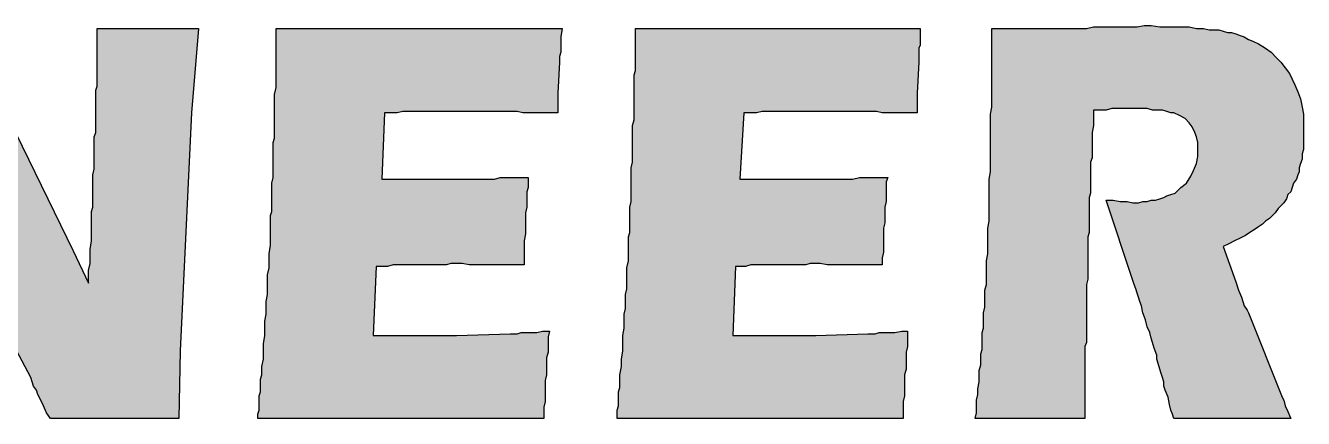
# Model space of a CAD drawing. Extents: x 0 to 17.8, y 0 to 22.
# Drawn here: x 15.5935 to 16.0628, y 3.3434 to 3.4878 of the extents above; entities that cross this region are included whole.
import ezdxf

# ---------------------------------------------------------------- set-up
doc = ezdxf.new("R2010")
doc.units = 0
doc.header["$LTSCALE"] = 10
doc.header["$MEASUREMENT"] = 0
doc.layers.add('BDR-18', color=1, linetype='Continuous')

# ---------------------------------------------------------------- blocks, each defined once
blk = doc.blocks.new('hel_logo_md_borderless_NAN')
at = {"layer": 'BDR-18', "linetype": 'ByBlock'}
h = blk.add_hatch(color=256, dxfattribs=at)
h.dxf.hatch_style = 1
h.paths.add_polyline_path([(1.42607, 0.64315), (1.42855, 0.67793), (1.43435, 0.798), (1.436, 0.84685), (1.436, 0.87252), (1.43932, 0.87252), (1.4418, 0.87252), (1.44511, 0.87252), (1.4476, 0.87252), (1.45008, 0.87252), (1.45339, 0.87252), (1.45588, 0.87252), (1.45836, 0.87252), (1.46085, 0.87252), (1.46333, 0.87252), (1.46581, 0.87252), (1.4683, 0.87252), (1.47327, 0.87252), (1.47741, 0.87252), (1.48072, 0.87252), (1.48486, 0.87252), (1.489, 0.87252), (1.49314, 0.87252), (1.49562, 0.87252), (1.49728, 0.87252), (1.49976, 0.87252), (1.50225, 0.87252), (1.50556, 0.87252), (1.50804, 0.87252), (1.51053, 0.87252), (1.51384, 0.87252), (1.5776, 0.74169), (1.58671, 0.72265), (1.58671, 0.72679), (1.58671, 0.7301), (1.58753, 0.73424), (1.58753, 0.73838), (1.58753, 0.74252), (1.58836, 0.74749), (1.58836, 0.75163), (1.58836, 0.75411), (1.58836, 0.75659), (1.58836, 0.75908), (1.58836, 0.76156), (1.58836, 0.76487), (1.58919, 0.76736), (1.58919, 0.76984), (1.58919, 0.77233), (1.58919, 0.77564), (1.58919, 0.77812), (1.58919, 0.78061), (1.58919, 0.78392), (1.58919, 0.7864), (1.59002, 0.78972), (1.59002, 0.79303), (1.59002, 0.79551), (1.59002, 0.79882), (1.59002, 0.80214), (1.59002, 0.80545), (1.59002, 0.80876), (1.59085, 0.81124), (1.59085, 0.81456), (1.59085, 0.81704), (1.59085, 0.82035), (1.59085, 0.82284), (1.59085, 0.82615), (1.59085, 0.82863), (1.59085, 0.83112), (1.59085, 0.8336), (1.59085, 0.83609), (1.59167, 0.83857), (1.59167, 0.84105), (1.59167, 0.84519), (1.59167, 0.84933), (1.59167, 0.85347), (1.59167, 0.85761), (1.59167, 0.86093), (1.59167, 0.86424), (1.59167, 0.86755), (1.59167, 0.87003), (1.59167, 0.87252), (1.59664, 0.87252), (1.60078, 0.87252), (1.60492, 0.87252), (1.60823, 0.87252), (1.61237, 0.87252), (1.61569, 0.87252), (1.619, 0.87252), (1.62148, 0.87252), (1.62314, 0.87252), (1.62562, 0.87252), (1.62811, 0.87252), (1.63142, 0.87252), (1.63556, 0.87252), (1.63804, 0.87252), (1.6397, 0.87252), (1.64218, 0.87252), (1.6455, 0.87252), (1.64798, 0.87252), (1.65129, 0.87252), (1.64715, 0.82284), (1.64053, 0.6829), (1.6397, 0.64315), (1.63473, 0.64315), (1.62976, 0.64315), (1.62562, 0.64315), (1.62066, 0.64315), (1.61651, 0.64315), (1.61155, 0.64315), (1.60741, 0.64315), (1.60327, 0.64315), (1.59913, 0.64315), (1.59499, 0.64315), (1.59085, 0.64315), (1.58836, 0.64315), (1.58588, 0.64315), (1.58339, 0.64315), (1.58091, 0.64315), (1.57843, 0.64315), (1.57594, 0.64315), (1.57263, 0.64315), (1.57015, 0.64315), (1.56683, 0.64315), (1.56435, 0.64315), (1.56187, 0.64647), (1.56021, 0.65061), (1.55855, 0.65392), (1.5569, 0.65723), (1.55607, 0.65972), (1.55441, 0.6622), (1.55358, 0.66468), (1.55276, 0.66717), (1.52709, 0.71519), (1.52543, 0.71768), (1.52378, 0.72099), (1.52212, 0.72347), (1.52129, 0.72679), (1.51964, 0.72927), (1.51798, 0.73258), (1.51632, 0.73507), (1.5155, 0.73755), (1.51384, 0.74086), (1.51218, 0.74335), (1.51053, 0.74666), (1.5097, 0.74914), (1.50804, 0.75163), (1.50722, 0.75494), (1.50556, 0.75742), (1.5039, 0.75991), (1.50225, 0.76322), (1.50059, 0.76736), (1.49893, 0.77067), (1.49728, 0.77398), (1.49562, 0.77812), (1.49314, 0.78226), (1.49148, 0.78558), (1.48983, 0.78972), (1.48651, 0.71023), (1.48486, 0.64315), (1.48072, 0.64315), (1.47658, 0.64315), (1.47244, 0.64315), (1.4683, 0.64315), (1.46499, 0.64315), (1.4625, 0.64315), (1.45919, 0.64315), (1.45671, 0.64315), (1.45422, 0.64315), (1.45174, 0.64315), (1.44843, 0.64315), (1.44511, 0.64315), (1.44097, 0.64315), (1.43849, 0.64315), (1.436, 0.64315), (1.43352, 0.64315), (1.43104, 0.64315), (1.42855, 0.64315)])
h = blk.add_hatch(color=256, dxfattribs=at)
h.dxf.hatch_style = 1
h.paths.add_polyline_path([(1.68607, 0.64315), (1.68607, 0.64564), (1.6869, 0.64812), (1.6869, 0.65061), (1.6869, 0.65392), (1.6869, 0.6564), (1.68773, 0.65889), (1.68773, 0.66137), (1.68773, 0.66386), (1.68773, 0.66634), (1.68855, 0.66882), (1.68855, 0.67379), (1.68938, 0.67793), (1.68938, 0.6829), (1.68938, 0.68704), (1.69021, 0.69201), (1.69021, 0.69615), (1.69021, 0.70029), (1.69104, 0.70443), (1.69104, 0.70774), (1.69104, 0.71188), (1.69187, 0.71602), (1.69187, 0.71933), (1.69187, 0.72347), (1.69187, 0.72761), (1.69269, 0.73175), (1.69269, 0.73589), (1.69269, 0.74003), (1.69352, 0.745), (1.69352, 0.74997), (1.69352, 0.75245), (1.69352, 0.75494), (1.69352, 0.75742), (1.69352, 0.75991), (1.69352, 0.76239), (1.69435, 0.76487), (1.69435, 0.76736), (1.69435, 0.77067), (1.69435, 0.77316), (1.69435, 0.77564), (1.69435, 0.77895), (1.69435, 0.78144), (1.69518, 0.78475), (1.69518, 0.78723), (1.69518, 0.79054), (1.69518, 0.79386), (1.69518, 0.79634), (1.69518, 0.79965), (1.69518, 0.80214), (1.69518, 0.80545), (1.69601, 0.80793), (1.69601, 0.81042), (1.69601, 0.8129), (1.69601, 0.81538), (1.69601, 0.8187), (1.69601, 0.82035), (1.69601, 0.82532), (1.69601, 0.82946), (1.69601, 0.8336), (1.69683, 0.83774), (1.69683, 0.84188), (1.69683, 0.84519), (1.69683, 0.84768), (1.69683, 0.85099), (1.69683, 0.85347), (1.69683, 0.85596), (1.69683, 0.85761), (1.69683, 0.87252), (1.70097, 0.87252), (1.70594, 0.87252), (1.71091, 0.87252), (1.71505, 0.87252), (1.71753, 0.87252), (1.72002, 0.87252), (1.7225, 0.87252), (1.72581, 0.87252), (1.7283, 0.87252), (1.73078, 0.87252), (1.73327, 0.87252), (1.73575, 0.87252), (1.73824, 0.87252), (1.74155, 0.87252), (1.74403, 0.87252), (1.74652, 0.87252), (1.74983, 0.87252), (1.75231, 0.87252), (1.75562, 0.87252), (1.75811, 0.87252), (1.76142, 0.87252), (1.7639, 0.87252), (1.76722, 0.87252), (1.77053, 0.87252), (1.77301, 0.87252), (1.77632, 0.87252), (1.77964, 0.87252), (1.78295, 0.87252), (1.78543, 0.87252), (1.78874, 0.87252), (1.79123, 0.87252), (1.79371, 0.87252), (1.79702, 0.87252), (1.79951, 0.87252), (1.80199, 0.87252), (1.80531, 0.87252), (1.80779, 0.87252), (1.81027, 0.87252), (1.81359, 0.87252), (1.81607, 0.87252), (1.81855, 0.87252), (1.82104, 0.87252), (1.82352, 0.87252), (1.82601, 0.87252), (1.82849, 0.87252), (1.8318, 0.87252), (1.83429, 0.87252), (1.83677, 0.87252), (1.83925, 0.87252), (1.84174, 0.87252), (1.84588, 0.87252), (1.85085, 0.87252), (1.85581, 0.87252), (1.85996, 0.87252), (1.86492, 0.87252), (1.8641, 0.86755), (1.8641, 0.86589), (1.8641, 0.86258), (1.8641, 0.86093), (1.8641, 0.85844), (1.86327, 0.85596), (1.86327, 0.85265), (1.86244, 0.83443), (1.86244, 0.83112), (1.86244, 0.82863), (1.86244, 0.82532), (1.86244, 0.82284), (1.85913, 0.82284), (1.85499, 0.82284), (1.85167, 0.82284), (1.84836, 0.82284), (1.84505, 0.82284), (1.84174, 0.82284), (1.83843, 0.82366), (1.83594, 0.82366), (1.83263, 0.82366), (1.82932, 0.82366), (1.82683, 0.82366), (1.82435, 0.82366), (1.82104, 0.82366), (1.81855, 0.82366), (1.81607, 0.82366), (1.81359, 0.82366), (1.8111, 0.82366), (1.80862, 0.82366), (1.80613, 0.82366), (1.80365, 0.82366), (1.79951, 0.82366), (1.79537, 0.82366), (1.79206, 0.82366), (1.78874, 0.82366), (1.78626, 0.82366), (1.7846, 0.82366), (1.78212, 0.82366), (1.77964, 0.82366), (1.77715, 0.82366), (1.77467, 0.82366), (1.77136, 0.82366), (1.76804, 0.82284), (1.76473, 0.82284), (1.76059, 0.82284), (1.75894, 0.78392), (1.76308, 0.78392), (1.76804, 0.78392), (1.77053, 0.78392), (1.77301, 0.78392), (1.7755, 0.78392), (1.77798, 0.78392), (1.78046, 0.78392), (1.78295, 0.78392), (1.78626, 0.78392), (1.78874, 0.78392), (1.79123, 0.78392), (1.79454, 0.78392), (1.79702, 0.78392), (1.80034, 0.78392), (1.80282, 0.78392), (1.80613, 0.78392), (1.80779, 0.78392), (1.81027, 0.78392), (1.81276, 0.78392), (1.81524, 0.78392), (1.81855, 0.78392), (1.82187, 0.78392), (1.82518, 0.78392), (1.82849, 0.78475), (1.83263, 0.78475), (1.83677, 0.78475), (1.84091, 0.78475), (1.84505, 0.78475), (1.84505, 0.78226), (1.84505, 0.77895), (1.84422, 0.77647), (1.84422, 0.77398), (1.84422, 0.77067), (1.84422, 0.76736), (1.84339, 0.76405), (1.84339, 0.76156), (1.84339, 0.75825), (1.84339, 0.75494), (1.84339, 0.75163), (1.84257, 0.74749), (1.84257, 0.74417), (1.84257, 0.74086), (1.84257, 0.73755), (1.84257, 0.73341), (1.83925, 0.73341), (1.83594, 0.73341), (1.83263, 0.73341), (1.83015, 0.73341), (1.82683, 0.73341), (1.82435, 0.73341), (1.82187, 0.73341), (1.81938, 0.73341), (1.8169, 0.73341), (1.81441, 0.73341), (1.81027, 0.73341), (1.80613, 0.73424), (1.80199, 0.73424), (1.79951, 0.73424), (1.79702, 0.73341), (1.79454, 0.73341), (1.79123, 0.73341), (1.78874, 0.73341), (1.78626, 0.73341), (1.78295, 0.73341), (1.78046, 0.73341), (1.77715, 0.73341), (1.77467, 0.73341), (1.77136, 0.73341), (1.76804, 0.73341), (1.76556, 0.73341), (1.76225, 0.73258), (1.75894, 0.73258), (1.75562, 0.73258), (1.75397, 0.69201), (1.77136, 0.69201), (1.77301, 0.69201), (1.77632, 0.69201), (1.77964, 0.69201), (1.78295, 0.69201), (1.78709, 0.69201), (1.78957, 0.69201), (1.79206, 0.69201), (1.79454, 0.69201), (1.79702, 0.69201), (1.80034, 0.69201), (1.80282, 0.69201), (1.83429, 0.69284), (1.83594, 0.69284), (1.83843, 0.69284), (1.84091, 0.69366), (1.84339, 0.69366), (1.84671, 0.69366), (1.85002, 0.69366), (1.85333, 0.69449), (1.85747, 0.69449), (1.85664, 0.69118), (1.85664, 0.68787), (1.85664, 0.68538), (1.85664, 0.68207), (1.85581, 0.67876), (1.85581, 0.67545), (1.85581, 0.67214), (1.85581, 0.66882), (1.85499, 0.66551), (1.85499, 0.66303), (1.85499, 0.65972), (1.85499, 0.6564), (1.85499, 0.65309), (1.85416, 0.64978), (1.85416, 0.64647), (1.85416, 0.64315), (1.84919, 0.64315), (1.84505, 0.64315), (1.84008, 0.64315), (1.83511, 0.64315), (1.83015, 0.64315), (1.82601, 0.64315), (1.82352, 0.64315), (1.82104, 0.64315), (1.81855, 0.64315), (1.81607, 0.64315), (1.81359, 0.64315), (1.81027, 0.64315), (1.80779, 0.64315), (1.80531, 0.64315), (1.80282, 0.64315), (1.80034, 0.64315), (1.79785, 0.64315), (1.79537, 0.64315), (1.79288, 0.64315), (1.78957, 0.64315), (1.78709, 0.64315), (1.7846, 0.64315), (1.78212, 0.64315), (1.77881, 0.64315), (1.77632, 0.64315), (1.77384, 0.64315), (1.7076, 0.64315)])
h = blk.add_hatch(color=256, dxfattribs=at)
h.dxf.hatch_style = 1
h.paths.add_polyline_path([(1.89722, 0.64315), (1.89722, 0.64564), (1.89722, 0.64812), (1.89804, 0.65061), (1.89804, 0.65392), (1.89804, 0.6564), (1.89804, 0.65889), (1.89887, 0.66137), (1.89887, 0.66386), (1.89887, 0.66634), (1.89887, 0.66882), (1.8997, 0.67379), (1.8997, 0.67793), (1.90053, 0.6829), (1.90053, 0.68704), (1.90053, 0.69201), (1.90136, 0.69615), (1.90136, 0.70029), (1.90136, 0.70443), (1.90218, 0.70774), (1.90218, 0.71188), (1.90218, 0.71602), (1.90301, 0.71933), (1.90301, 0.72347), (1.90301, 0.72761), (1.90301, 0.73175), (1.90384, 0.73589), (1.90384, 0.74003), (1.90384, 0.745), (1.90384, 0.74997), (1.90467, 0.75245), (1.90467, 0.75494), (1.90467, 0.75742), (1.90467, 0.75991), (1.90467, 0.76239), (1.90467, 0.76487), (1.90467, 0.76736), (1.9055, 0.77067), (1.9055, 0.77316), (1.9055, 0.77564), (1.9055, 0.77895), (1.9055, 0.78144), (1.9055, 0.78475), (1.9055, 0.78723), (1.9055, 0.79054), (1.90632, 0.79386), (1.90632, 0.79634), (1.90632, 0.79965), (1.90632, 0.80214), (1.90632, 0.80545), (1.90632, 0.80793), (1.90632, 0.81042), (1.90632, 0.8129), (1.90632, 0.81538), (1.90715, 0.8187), (1.90715, 0.82035), (1.90715, 0.82532), (1.90715, 0.82946), (1.90715, 0.8336), (1.90715, 0.83774), (1.90715, 0.84188), (1.90715, 0.84519), (1.90798, 0.84768), (1.90798, 0.85099), (1.90798, 0.85347), (1.90798, 0.85596), (1.90798, 0.85761), (1.90798, 0.87252), (1.91212, 0.87252), (1.91709, 0.87252), (1.92123, 0.87252), (1.9262, 0.87252), (1.92868, 0.87252), (1.93117, 0.87252), (1.93365, 0.87252), (1.93613, 0.87252), (1.93862, 0.87252), (1.9411, 0.87252), (1.94441, 0.87252), (1.9469, 0.87252), (1.94938, 0.87252), (1.95187, 0.87252), (1.95518, 0.87252), (1.95766, 0.87252), (1.96097, 0.87252), (1.96346, 0.87252), (1.96594, 0.87252), (1.96925, 0.87252), (1.97174, 0.87252), (1.97505, 0.87252), (1.97836, 0.87252), (1.98085, 0.87252), (1.98416, 0.87252), (1.98747, 0.87252), (1.98996, 0.87252), (1.99327, 0.87252), (1.99658, 0.87252), (1.99906, 0.87252), (2.00238, 0.87252), (2.00486, 0.87252), (2.00734, 0.87252), (2.01066, 0.87252), (2.01314, 0.87252), (2.01645, 0.87252), (2.01894, 0.87252), (2.02142, 0.87252), (2.0239, 0.87252), (2.02722, 0.87252), (2.0297, 0.87252), (2.03218, 0.87252), (2.03467, 0.87252), (2.03715, 0.87252), (2.03964, 0.87252), (2.04212, 0.87252), (2.04461, 0.87252), (2.04709, 0.87252), (2.04957, 0.87252), (2.05206, 0.87252), (2.05703, 0.87252), (2.06199, 0.87252), (2.06613, 0.87252), (2.0711, 0.87252), (2.07524, 0.87252), (2.07524, 0.86755), (2.07524, 0.86589), (2.07524, 0.86258), (2.07441, 0.86093), (2.07441, 0.85844), (2.07441, 0.85596), (2.07441, 0.85265), (2.07359, 0.83443), (2.07359, 0.83112), (2.07359, 0.82863), (2.07359, 0.82532), (2.07359, 0.82284), (2.06945, 0.82284), (2.06613, 0.82284), (2.06282, 0.82284), (2.05951, 0.82284), (2.0562, 0.82284), (2.05289, 0.82284), (2.04957, 0.82366), (2.04626, 0.82366), (2.04378, 0.82366), (2.04047, 0.82366), (2.03798, 0.82366), (2.03467, 0.82366), (2.03218, 0.82366), (2.0297, 0.82366), (2.02722, 0.82366), (2.02473, 0.82366), (2.02142, 0.82366), (2.01894, 0.82366), (2.01645, 0.82366), (2.0148, 0.82366), (2.00983, 0.82366), (2.00652, 0.82366), (2.0032, 0.82366), (1.99989, 0.82366), (1.99741, 0.82366), (1.99492, 0.82366), (1.99327, 0.82366), (1.99078, 0.82366), (1.9883, 0.82366), (1.98582, 0.82366), (1.9825, 0.82366), (1.97919, 0.82284), (1.97505, 0.82284), (1.97174, 0.82284), (1.96925, 0.78392), (1.97422, 0.78392), (1.97919, 0.78392), (1.98168, 0.78392), (1.98416, 0.78392), (1.98664, 0.78392), (1.98913, 0.78392), (1.99161, 0.78392), (1.9941, 0.78392), (1.99658, 0.78392), (1.99989, 0.78392), (2.00238, 0.78392), (2.00486, 0.78392), (2.00817, 0.78392), (2.01066, 0.78392), (2.01397, 0.78392), (2.01728, 0.78392), (2.01894, 0.78392), (2.02142, 0.78392), (2.0239, 0.78392), (2.02639, 0.78392), (2.0297, 0.78392), (2.03218, 0.78392), (2.0355, 0.78392), (2.03964, 0.78475), (2.04295, 0.78475), (2.04709, 0.78475), (2.05123, 0.78475), (2.0562, 0.78475), (2.05537, 0.78226), (2.05537, 0.77895), (2.05537, 0.77647), (2.05537, 0.77398), (2.05537, 0.77067), (2.05454, 0.76736), (2.05454, 0.76405), (2.05454, 0.76156), (2.05454, 0.75825), (2.05371, 0.75494), (2.05371, 0.75163), (2.05371, 0.74749), (2.05371, 0.74417), (2.05371, 0.74086), (2.05289, 0.73755), (2.05289, 0.73341), (2.04957, 0.73341), (2.04709, 0.73341), (2.04378, 0.73341), (2.04047, 0.73341), (2.03798, 0.73341), (2.0355, 0.73341), (2.03218, 0.73341), (2.0297, 0.73341), (2.02722, 0.73341), (2.02556, 0.73341), (2.02059, 0.73341), (2.01645, 0.73424), (2.01314, 0.73424), (2.01066, 0.73424), (2.00817, 0.73341), (2.00486, 0.73341), (2.00238, 0.73341), (1.99989, 0.73341), (1.99658, 0.73341), (1.9941, 0.73341), (1.99078, 0.73341), (1.9883, 0.73341), (1.98499, 0.73341), (1.9825, 0.73341), (1.97919, 0.73341), (1.97588, 0.73341), (1.97257, 0.73258), (1.97008, 0.73258), (1.96677, 0.73258), (1.96511, 0.69201), (1.98168, 0.69201), (1.98416, 0.69201), (1.98664, 0.69201), (1.98996, 0.69201), (1.9941, 0.69201), (1.99824, 0.69201), (2.00072, 0.69201), (2.0032, 0.69201), (2.00569, 0.69201), (2.00817, 0.69201), (2.01066, 0.69201), (2.01397, 0.69201), (2.04461, 0.69284), (2.04709, 0.69284), (2.04875, 0.69284), (2.05123, 0.69366), (2.05454, 0.69366), (2.05703, 0.69366), (2.06034, 0.69366), (2.06448, 0.69449), (2.06779, 0.69449), (2.06779, 0.69118), (2.06779, 0.68787), (2.06779, 0.68538), (2.06696, 0.68207), (2.06696, 0.67876), (2.06696, 0.67545), (2.06696, 0.67214), (2.06613, 0.66882), (2.06613, 0.66551), (2.06613, 0.66303), (2.06613, 0.65972), (2.06613, 0.6564), (2.06531, 0.65309), (2.06531, 0.64978), (2.06531, 0.64647), (2.06531, 0.64315), (2.06034, 0.64315), (2.0562, 0.64315), (2.05123, 0.64315), (2.04626, 0.64315), (2.04129, 0.64315), (2.03633, 0.64315), (2.03384, 0.64315), (2.03136, 0.64315), (2.02887, 0.64315), (2.02639, 0.64315), (2.0239, 0.64315), (2.02142, 0.64315), (2.01894, 0.64315), (2.01645, 0.64315), (2.01397, 0.64315), (2.01148, 0.64315), (2.009, 0.64315), (2.00569, 0.64315), (2.0032, 0.64315), (2.00072, 0.64315), (1.99824, 0.64315), (1.99575, 0.64315), (1.99244, 0.64315), (1.98996, 0.64315), (1.98747, 0.64315), (1.98499, 0.64315), (1.91875, 0.64315)])
h = blk.add_hatch(color=256, dxfattribs=at)
h.dxf.hatch_style = 1
h.paths.add_polyline_path([(2.10754, 0.64315), (2.10836, 0.64647), (2.10836, 0.65061), (2.10836, 0.65392), (2.10919, 0.65723), (2.10919, 0.66054), (2.11002, 0.66468), (2.11002, 0.668), (2.11002, 0.67131), (2.11085, 0.67462), (2.11085, 0.67793), (2.11085, 0.68124), (2.11168, 0.68373), (2.11168, 0.68704), (2.11168, 0.69035), (2.11168, 0.69366), (2.1125, 0.69615), (2.1125, 0.69946), (2.1125, 0.70277), (2.1125, 0.70526), (2.11333, 0.70857), (2.11333, 0.71188), (2.11333, 0.71519), (2.11333, 0.71851), (2.11416, 0.72182), (2.11416, 0.72513), (2.11416, 0.72927), (2.11416, 0.73258), (2.11416, 0.73589), (2.11499, 0.74003), (2.11499, 0.74335), (2.11499, 0.74749), (2.11499, 0.75163), (2.11499, 0.75494), (2.11582, 0.75908), (2.11582, 0.76322), (2.11582, 0.76736), (2.11582, 0.7715), (2.11582, 0.77564), (2.11582, 0.77978), (2.11582, 0.78392), (2.11664, 0.78806), (2.11664, 0.7922), (2.11664, 0.79634), (2.11664, 0.80048), (2.11664, 0.80462), (2.11664, 0.80876), (2.11664, 0.8129), (2.11664, 0.81787), (2.11664, 0.82201), (2.11747, 0.82615), (2.11747, 0.83029), (2.11747, 0.8336), (2.11747, 0.83774), (2.11747, 0.84188), (2.11747, 0.84519), (2.11747, 0.84851), (2.11747, 0.85182), (2.11747, 0.85513), (2.11747, 0.85844), (2.11747, 0.86175), (2.11747, 0.86424), (2.11747, 0.86755), (2.11747, 0.87003), (2.11747, 0.87252), (2.12244, 0.87252), (2.12658, 0.87252), (2.13072, 0.87252), (2.13486, 0.87252), (2.13817, 0.87252), (2.14148, 0.87252), (2.1448, 0.87252), (2.14811, 0.87252), (2.15142, 0.87252), (2.15391, 0.87252), (2.15805, 0.87252), (2.16136, 0.87252), (2.16467, 0.87252), (2.16881, 0.87252), (2.17295, 0.87252), (2.17709, 0.87335), (2.18123, 0.87335), (2.1862, 0.87335), (2.19034, 0.87335), (2.19448, 0.87335), (2.19862, 0.87335), (2.20276, 0.87335), (2.2069, 0.87417), (2.21104, 0.87417), (2.21601, 0.87335), (2.22015, 0.87335), (2.22512, 0.87335), (2.22926, 0.87335), (2.2334, 0.87335), (2.23754, 0.87252), (2.24168, 0.87252), (2.24499, 0.87169), (2.2483, 0.87169), (2.25078, 0.87169), (2.25327, 0.87086), (2.25575, 0.87003), (2.25824, 0.87003), (2.26072, 0.86921), (2.2632, 0.86838), (2.26569, 0.86755), (2.26817, 0.86589), (2.27066, 0.86507), (2.27397, 0.86341), (2.27811, 0.86093), (2.28142, 0.85844), (2.28473, 0.85513), (2.28722, 0.85265), (2.2897, 0.84933), (2.29219, 0.84602), (2.29384, 0.84271), (2.2955, 0.8394), (2.29715, 0.83526), (2.29881, 0.83112), (2.29964, 0.82615), (2.30047, 0.82201), (2.30047, 0.81952), (2.30047, 0.81704), (2.30047, 0.81456), (2.30047, 0.81207), (2.30047, 0.80959), (2.30047, 0.80628), (2.30047, 0.80379), (2.30047, 0.80131), (2.29964, 0.79882), (2.29964, 0.79551), (2.29881, 0.79303), (2.29798, 0.79054), (2.29798, 0.78806), (2.29715, 0.7864), (2.29633, 0.78392), (2.29467, 0.78144), (2.29384, 0.77895), (2.29301, 0.77647), (2.29136, 0.77481), (2.29053, 0.77233), (2.28887, 0.76984), (2.28722, 0.76819), (2.28556, 0.76653), (2.28391, 0.76405), (2.28225, 0.76239), (2.28059, 0.76073), (2.27811, 0.75908), (2.27645, 0.75742), (2.27397, 0.75577), (2.27148, 0.75411), (2.269, 0.75245), (2.26652, 0.7508), (2.2632, 0.74914), (2.25989, 0.74749), (2.25658, 0.74583), (2.25327, 0.74417), (2.26072, 0.72347), (2.26238, 0.71851), (2.26403, 0.71437), (2.26486, 0.71188), (2.26569, 0.7094), (2.26734, 0.70691), (2.26817, 0.70526), (2.28805, 0.65558), (2.28887, 0.65392), (2.2897, 0.65061), (2.29136, 0.64729), (2.29219, 0.64481), (2.29301, 0.64315), (2.2897, 0.64315), (2.28722, 0.64315), (2.28391, 0.64315), (2.28142, 0.64315), (2.27894, 0.64315), (2.27645, 0.64315), (2.27231, 0.64315), (2.26817, 0.64315), (2.26486, 0.64315), (2.26155, 0.64315), (2.25989, 0.64315), (2.25658, 0.64315), (2.25327, 0.64315), (2.24913, 0.64315), (2.24499, 0.64315), (2.2425, 0.64315), (2.24085, 0.64315), (2.23836, 0.64315), (2.23505, 0.64315), (2.23257, 0.64315), (2.23008, 0.64315), (2.22677, 0.64315), (2.22429, 0.64315), (2.22346, 0.64564), (2.22263, 0.64812), (2.2218, 0.65144), (2.22098, 0.65558), (2.21932, 0.65972), (2.21849, 0.6622), (2.21849, 0.66468), (2.21766, 0.66717), (2.21684, 0.66965), (2.21601, 0.67214), (2.21518, 0.67545), (2.21435, 0.67793), (2.21435, 0.68042), (2.2127, 0.68456), (2.21187, 0.68787), (2.21104, 0.69035), (2.21021, 0.69366), (2.20855, 0.69698), (2.20773, 0.70112), (2.20607, 0.70526), (2.20524, 0.7094), (2.20441, 0.71188), (2.20359, 0.71437), (2.20276, 0.71685), (2.20193, 0.71933), (2.2011, 0.72182), (2.20027, 0.7243), (2.18454, 0.7715), (2.18868, 0.7715), (2.19282, 0.77067), (2.19696, 0.77067), (2.20027, 0.76984), (2.20359, 0.76984), (2.20607, 0.77067), (2.20855, 0.77067), (2.21104, 0.7715), (2.21352, 0.7715), (2.21601, 0.77233), (2.21849, 0.77316), (2.22015, 0.77398), (2.22263, 0.77481), (2.22512, 0.77564), (2.22843, 0.77895), (2.23174, 0.78144), (2.23422, 0.78558), (2.23588, 0.78889), (2.23754, 0.79303), (2.23836, 0.79717), (2.23836, 0.80131), (2.23836, 0.80545), (2.23754, 0.80876), (2.23671, 0.81124), (2.23505, 0.81456), (2.2334, 0.81704), (2.23091, 0.81952), (2.2276, 0.82118), (2.22429, 0.82284), (2.22263, 0.82284), (2.22015, 0.82366), (2.21766, 0.82449), (2.21518, 0.82449), (2.21187, 0.82449), (2.20855, 0.82532), (2.20524, 0.82532), (2.2011, 0.82532), (2.19862, 0.82532), (2.19613, 0.82532), (2.19282, 0.82532), (2.19034, 0.82532), (2.18785, 0.82532), (2.18454, 0.82449), (2.18123, 0.82449), (2.17709, 0.82449), (2.17709, 0.82035), (2.17709, 0.81538), (2.17626, 0.81124), (2.17626, 0.80628), (2.17626, 0.80379), (2.17626, 0.80131), (2.17626, 0.79882), (2.17626, 0.79634), (2.17543, 0.79386), (2.17543, 0.79137), (2.17543, 0.78889), (2.17543, 0.7864), (2.17543, 0.78392), (2.17543, 0.78061), (2.17543, 0.77812), (2.17543, 0.77564), (2.17461, 0.77316), (2.17461, 0.76984), (2.17461, 0.76736), (2.17461, 0.76405), (2.17461, 0.76156), (2.17461, 0.75825), (2.17461, 0.75577), (2.17461, 0.75245), (2.17378, 0.74997), (2.17378, 0.74666), (2.17378, 0.74335), (2.17378, 0.74003), (2.17378, 0.73755), (2.17378, 0.73424), (2.17378, 0.73093), (2.17378, 0.72761), (2.17378, 0.72513), (2.17295, 0.72182), (2.17295, 0.71851), (2.17295, 0.71602), (2.17295, 0.71271), (2.17295, 0.7094), (2.17295, 0.70608), (2.17295, 0.7036), (2.17295, 0.70029), (2.17295, 0.69698), (2.17295, 0.69449), (2.17295, 0.69118), (2.17295, 0.68787), (2.17212, 0.68538), (2.17212, 0.68207), (2.17212, 0.67876), (2.17212, 0.67628), (2.17212, 0.67296), (2.17212, 0.66965), (2.17212, 0.66717), (2.17212, 0.66386), (2.17212, 0.66054), (2.17212, 0.65806), (2.17212, 0.65475), (2.17212, 0.65226), (2.17212, 0.64895), (2.17212, 0.64564), (2.17212, 0.64315), (2.16881, 0.64315), (2.16633, 0.64315), (2.16301, 0.64315), (2.16053, 0.64315), (2.15805, 0.64315), (2.15556, 0.64315), (2.15142, 0.64315), (2.14728, 0.64315), (2.14397, 0.64315), (2.14148, 0.64315), (2.139, 0.64315), (2.13652, 0.64315), (2.13403, 0.64315), (2.13072, 0.64315), (2.12658, 0.64315), (2.12244, 0.64315), (2.12078, 0.64315), (2.1183, 0.64315), (2.11582, 0.64315), (2.11333, 0.64315), (2.11085, 0.64315)])
blk.add_lwpolyline([(1.51384, 0.87252), (1.5776, 0.74169), (1.58671, 0.72265), (1.58671, 0.72679), (1.58671, 0.7301), (1.58753, 0.73424), (1.58753, 0.73838), (1.58753, 0.74252), (1.58836, 0.74749), (1.58836, 0.75163), (1.58836, 0.75411), (1.58836, 0.75659), (1.58836, 0.75908), (1.58836, 0.76156), (1.58836, 0.76487), (1.58919, 0.76736), (1.58919, 0.76984), (1.58919, 0.77233), (1.58919, 0.77564), (1.58919, 0.77812), (1.58919, 0.78061), (1.58919, 0.78392), (1.58919, 0.7864), (1.59002, 0.78972), (1.59002, 0.79303), (1.59002, 0.79551), (1.59002, 0.79882), (1.59002, 0.80214), (1.59002, 0.80545), (1.59002, 0.80876), (1.59085, 0.81124), (1.59085, 0.81456), (1.59085, 0.81704), (1.59085, 0.82035), (1.59085, 0.82284), (1.59085, 0.82615), (1.59085, 0.82863), (1.59085, 0.83112), (1.59085, 0.8336), (1.59085, 0.83609), (1.59167, 0.83857), (1.59167, 0.84105), (1.59167, 0.84519), (1.59167, 0.84933), (1.59167, 0.85347), (1.59167, 0.85761), (1.59167, 0.86093), (1.59167, 0.86424), (1.59167, 0.86755), (1.59167, 0.87003), (1.59167, 0.87252), (1.59664, 0.87252), (1.60078, 0.87252), (1.60492, 0.87252), (1.60823, 0.87252), (1.61237, 0.87252), (1.61569, 0.87252), (1.619, 0.87252), (1.62148, 0.87252), (1.62314, 0.87252), (1.62562, 0.87252), (1.62811, 0.87252), (1.63142, 0.87252), (1.63556, 0.87252), (1.63804, 0.87252), (1.6397, 0.87252), (1.64218, 0.87252), (1.6455, 0.87252), (1.64798, 0.87252), (1.65129, 0.87252), (1.64715, 0.82284), (1.64053, 0.6829), (1.6397, 0.64315), (1.63473, 0.64315), (1.62976, 0.64315), (1.62562, 0.64315), (1.62066, 0.64315), (1.61651, 0.64315), (1.61155, 0.64315), (1.60741, 0.64315), (1.60327, 0.64315), (1.59913, 0.64315), (1.59499, 0.64315), (1.59085, 0.64315), (1.58836, 0.64315), (1.58588, 0.64315), (1.58339, 0.64315), (1.58091, 0.64315), (1.57843, 0.64315), (1.57594, 0.64315), (1.57263, 0.64315), (1.57015, 0.64315), (1.56683, 0.64315), (1.56435, 0.64315), (1.56187, 0.64647), (1.56021, 0.65061), (1.55855, 0.65392), (1.5569, 0.65723), (1.55607, 0.65972), (1.55441, 0.6622), (1.55358, 0.66468), (1.55276, 0.66717), (1.52709, 0.71519)], dxfattribs=at)
for points in [[(1.68607, 0.64315), (1.68607, 0.64564), (1.6869, 0.64812), (1.6869, 0.65061), (1.6869, 0.65392), (1.6869, 0.6564), (1.68773, 0.65889), (1.68773, 0.66137), (1.68773, 0.66386), (1.68773, 0.66634), (1.68855, 0.66882), (1.68855, 0.67379), (1.68938, 0.67793), (1.68938, 0.6829), (1.68938, 0.68704), (1.69021, 0.69201), (1.69021, 0.69615), (1.69021, 0.70029), (1.69104, 0.70443), (1.69104, 0.70774), (1.69104, 0.71188), (1.69187, 0.71602), (1.69187, 0.71933), (1.69187, 0.72347), (1.69187, 0.72761), (1.69269, 0.73175), (1.69269, 0.73589), (1.69269, 0.74003), (1.69352, 0.745), (1.69352, 0.74997), (1.69352, 0.75245), (1.69352, 0.75494), (1.69352, 0.75742), (1.69352, 0.75991), (1.69352, 0.76239), (1.69435, 0.76487), (1.69435, 0.76736), (1.69435, 0.77067), (1.69435, 0.77316), (1.69435, 0.77564), (1.69435, 0.77895), (1.69435, 0.78144), (1.69518, 0.78475), (1.69518, 0.78723), (1.69518, 0.79054), (1.69518, 0.79386), (1.69518, 0.79634), (1.69518, 0.79965), (1.69518, 0.80214), (1.69518, 0.80545), (1.69601, 0.80793), (1.69601, 0.81042), (1.69601, 0.8129), (1.69601, 0.81538), (1.69601, 0.8187), (1.69601, 0.82035), (1.69601, 0.82532), (1.69601, 0.82946), (1.69601, 0.8336), (1.69683, 0.83774), (1.69683, 0.84188), (1.69683, 0.84519), (1.69683, 0.84768), (1.69683, 0.85099), (1.69683, 0.85347), (1.69683, 0.85596), (1.69683, 0.85761), (1.69683, 0.87252), (1.70097, 0.87252), (1.70594, 0.87252), (1.71091, 0.87252), (1.71505, 0.87252), (1.71753, 0.87252), (1.72002, 0.87252), (1.7225, 0.87252), (1.72581, 0.87252), (1.7283, 0.87252), (1.73078, 0.87252), (1.73327, 0.87252), (1.73575, 0.87252), (1.73824, 0.87252), (1.74155, 0.87252), (1.74403, 0.87252), (1.74652, 0.87252), (1.74983, 0.87252), (1.75231, 0.87252), (1.75562, 0.87252), (1.75811, 0.87252), (1.76142, 0.87252), (1.7639, 0.87252), (1.76722, 0.87252), (1.77053, 0.87252), (1.77301, 0.87252), (1.77632, 0.87252), (1.77964, 0.87252), (1.78295, 0.87252), (1.78543, 0.87252), (1.78874, 0.87252), (1.79123, 0.87252), (1.79371, 0.87252), (1.79702, 0.87252), (1.79951, 0.87252), (1.80199, 0.87252), (1.80531, 0.87252), (1.80779, 0.87252), (1.81027, 0.87252), (1.81359, 0.87252), (1.81607, 0.87252), (1.81855, 0.87252), (1.82104, 0.87252), (1.82352, 0.87252), (1.82601, 0.87252), (1.82849, 0.87252), (1.8318, 0.87252), (1.83429, 0.87252), (1.83677, 0.87252), (1.83925, 0.87252), (1.84174, 0.87252), (1.84588, 0.87252), (1.85085, 0.87252), (1.85581, 0.87252), (1.85996, 0.87252), (1.86492, 0.87252), (1.8641, 0.86755), (1.8641, 0.86589), (1.8641, 0.86258), (1.8641, 0.86093), (1.8641, 0.85844), (1.86327, 0.85596), (1.86327, 0.85265), (1.86244, 0.83443), (1.86244, 0.83112), (1.86244, 0.82863), (1.86244, 0.82532), (1.86244, 0.82284), (1.85913, 0.82284), (1.85499, 0.82284), (1.85167, 0.82284), (1.84836, 0.82284), (1.84505, 0.82284), (1.84174, 0.82284), (1.83843, 0.82366), (1.83594, 0.82366), (1.83263, 0.82366), (1.82932, 0.82366), (1.82683, 0.82366), (1.82435, 0.82366), (1.82104, 0.82366), (1.81855, 0.82366), (1.81607, 0.82366), (1.81359, 0.82366), (1.8111, 0.82366), (1.80862, 0.82366), (1.80613, 0.82366), (1.80365, 0.82366), (1.79951, 0.82366), (1.79537, 0.82366), (1.79206, 0.82366), (1.78874, 0.82366), (1.78626, 0.82366), (1.7846, 0.82366), (1.78212, 0.82366), (1.77964, 0.82366), (1.77715, 0.82366), (1.77467, 0.82366), (1.77136, 0.82366), (1.76804, 0.82284), (1.76473, 0.82284), (1.76059, 0.82284), (1.75894, 0.78392), (1.76308, 0.78392), (1.76804, 0.78392), (1.77053, 0.78392), (1.77301, 0.78392), (1.7755, 0.78392), (1.77798, 0.78392), (1.78046, 0.78392), (1.78295, 0.78392), (1.78626, 0.78392), (1.78874, 0.78392), (1.79123, 0.78392), (1.79454, 0.78392), (1.79702, 0.78392), (1.80034, 0.78392), (1.80282, 0.78392), (1.80613, 0.78392), (1.80779, 0.78392), (1.81027, 0.78392), (1.81276, 0.78392), (1.81524, 0.78392), (1.81855, 0.78392), (1.82187, 0.78392), (1.82518, 0.78392), (1.82849, 0.78475), (1.83263, 0.78475), (1.83677, 0.78475), (1.84091, 0.78475), (1.84505, 0.78475), (1.84505, 0.78226), (1.84505, 0.77895), (1.84422, 0.77647), (1.84422, 0.77398), (1.84422, 0.77067), (1.84422, 0.76736), (1.84339, 0.76405), (1.84339, 0.76156), (1.84339, 0.75825), (1.84339, 0.75494), (1.84339, 0.75163), (1.84257, 0.74749), (1.84257, 0.74417), (1.84257, 0.74086), (1.84257, 0.73755), (1.84257, 0.73341), (1.83925, 0.73341), (1.83594, 0.73341), (1.83263, 0.73341), (1.83015, 0.73341), (1.82683, 0.73341), (1.82435, 0.73341), (1.82187, 0.73341), (1.81938, 0.73341), (1.8169, 0.73341), (1.81441, 0.73341), (1.81027, 0.73341), (1.80613, 0.73424), (1.80199, 0.73424), (1.79951, 0.73424), (1.79702, 0.73341), (1.79454, 0.73341), (1.79123, 0.73341), (1.78874, 0.73341), (1.78626, 0.73341), (1.78295, 0.73341), (1.78046, 0.73341), (1.77715, 0.73341), (1.77467, 0.73341), (1.77136, 0.73341), (1.76804, 0.73341), (1.76556, 0.73341), (1.76225, 0.73258), (1.75894, 0.73258), (1.75562, 0.73258), (1.75397, 0.69201), (1.77136, 0.69201), (1.77301, 0.69201), (1.77632, 0.69201), (1.77964, 0.69201), (1.78295, 0.69201), (1.78709, 0.69201), (1.78957, 0.69201), (1.79206, 0.69201), (1.79454, 0.69201), (1.79702, 0.69201), (1.80034, 0.69201), (1.80282, 0.69201), (1.83429, 0.69284), (1.83594, 0.69284), (1.83843, 0.69284), (1.84091, 0.69366), (1.84339, 0.69366), (1.84671, 0.69366), (1.85002, 0.69366), (1.85333, 0.69449), (1.85747, 0.69449), (1.85664, 0.69118), (1.85664, 0.68787), (1.85664, 0.68538), (1.85664, 0.68207), (1.85581, 0.67876), (1.85581, 0.67545), (1.85581, 0.67214), (1.85581, 0.66882), (1.85499, 0.66551), (1.85499, 0.66303), (1.85499, 0.65972), (1.85499, 0.6564), (1.85499, 0.65309), (1.85416, 0.64978), (1.85416, 0.64647), (1.85416, 0.64315), (1.84919, 0.64315), (1.84505, 0.64315), (1.84008, 0.64315), (1.83511, 0.64315), (1.83015, 0.64315), (1.82601, 0.64315), (1.82352, 0.64315), (1.82104, 0.64315), (1.81855, 0.64315), (1.81607, 0.64315), (1.81359, 0.64315), (1.81027, 0.64315), (1.80779, 0.64315), (1.80531, 0.64315), (1.80282, 0.64315), (1.80034, 0.64315), (1.79785, 0.64315), (1.79537, 0.64315), (1.79288, 0.64315), (1.78957, 0.64315), (1.78709, 0.64315), (1.7846, 0.64315), (1.78212, 0.64315), (1.77881, 0.64315), (1.77632, 0.64315), (1.77384, 0.64315), (1.7076, 0.64315)], [(1.89722, 0.64315), (1.89722, 0.64564), (1.89722, 0.64812), (1.89804, 0.65061), (1.89804, 0.65392), (1.89804, 0.6564), (1.89804, 0.65889), (1.89887, 0.66137), (1.89887, 0.66386), (1.89887, 0.66634), (1.89887, 0.66882), (1.8997, 0.67379), (1.8997, 0.67793), (1.90053, 0.6829), (1.90053, 0.68704), (1.90053, 0.69201), (1.90136, 0.69615), (1.90136, 0.70029), (1.90136, 0.70443), (1.90218, 0.70774), (1.90218, 0.71188), (1.90218, 0.71602), (1.90301, 0.71933), (1.90301, 0.72347), (1.90301, 0.72761), (1.90301, 0.73175), (1.90384, 0.73589), (1.90384, 0.74003), (1.90384, 0.745), (1.90384, 0.74997), (1.90467, 0.75245), (1.90467, 0.75494), (1.90467, 0.75742), (1.90467, 0.75991), (1.90467, 0.76239), (1.90467, 0.76487), (1.90467, 0.76736), (1.9055, 0.77067), (1.9055, 0.77316), (1.9055, 0.77564), (1.9055, 0.77895), (1.9055, 0.78144), (1.9055, 0.78475), (1.9055, 0.78723), (1.9055, 0.79054), (1.90632, 0.79386), (1.90632, 0.79634), (1.90632, 0.79965), (1.90632, 0.80214), (1.90632, 0.80545), (1.90632, 0.80793), (1.90632, 0.81042), (1.90632, 0.8129), (1.90632, 0.81538), (1.90715, 0.8187), (1.90715, 0.82035), (1.90715, 0.82532), (1.90715, 0.82946), (1.90715, 0.8336), (1.90715, 0.83774), (1.90715, 0.84188), (1.90715, 0.84519), (1.90798, 0.84768), (1.90798, 0.85099), (1.90798, 0.85347), (1.90798, 0.85596), (1.90798, 0.85761), (1.90798, 0.87252), (1.91212, 0.87252), (1.91709, 0.87252), (1.92123, 0.87252), (1.9262, 0.87252), (1.92868, 0.87252), (1.93117, 0.87252), (1.93365, 0.87252), (1.93613, 0.87252), (1.93862, 0.87252), (1.9411, 0.87252), (1.94441, 0.87252), (1.9469, 0.87252), (1.94938, 0.87252), (1.95187, 0.87252), (1.95518, 0.87252), (1.95766, 0.87252), (1.96097, 0.87252), (1.96346, 0.87252), (1.96594, 0.87252), (1.96925, 0.87252), (1.97174, 0.87252), (1.97505, 0.87252), (1.97836, 0.87252), (1.98085, 0.87252), (1.98416, 0.87252), (1.98747, 0.87252), (1.98996, 0.87252), (1.99327, 0.87252), (1.99658, 0.87252), (1.99906, 0.87252), (2.00238, 0.87252), (2.00486, 0.87252), (2.00734, 0.87252), (2.01066, 0.87252), (2.01314, 0.87252), (2.01645, 0.87252), (2.01894, 0.87252), (2.02142, 0.87252), (2.0239, 0.87252), (2.02722, 0.87252), (2.0297, 0.87252), (2.03218, 0.87252), (2.03467, 0.87252), (2.03715, 0.87252), (2.03964, 0.87252), (2.04212, 0.87252), (2.04461, 0.87252), (2.04709, 0.87252), (2.04957, 0.87252), (2.05206, 0.87252), (2.05703, 0.87252), (2.06199, 0.87252), (2.06613, 0.87252), (2.0711, 0.87252), (2.07524, 0.87252), (2.07524, 0.86755), (2.07524, 0.86589), (2.07524, 0.86258), (2.07441, 0.86093), (2.07441, 0.85844), (2.07441, 0.85596), (2.07441, 0.85265), (2.07359, 0.83443), (2.07359, 0.83112), (2.07359, 0.82863), (2.07359, 0.82532), (2.07359, 0.82284), (2.06945, 0.82284), (2.06613, 0.82284), (2.06282, 0.82284), (2.05951, 0.82284), (2.0562, 0.82284), (2.05289, 0.82284), (2.04957, 0.82366), (2.04626, 0.82366), (2.04378, 0.82366), (2.04047, 0.82366), (2.03798, 0.82366), (2.03467, 0.82366), (2.03218, 0.82366), (2.0297, 0.82366), (2.02722, 0.82366), (2.02473, 0.82366), (2.02142, 0.82366), (2.01894, 0.82366), (2.01645, 0.82366), (2.0148, 0.82366), (2.00983, 0.82366), (2.00652, 0.82366), (2.0032, 0.82366), (1.99989, 0.82366), (1.99741, 0.82366), (1.99492, 0.82366), (1.99327, 0.82366), (1.99078, 0.82366), (1.9883, 0.82366), (1.98582, 0.82366), (1.9825, 0.82366), (1.97919, 0.82284), (1.97505, 0.82284), (1.97174, 0.82284), (1.96925, 0.78392), (1.97422, 0.78392), (1.97919, 0.78392), (1.98168, 0.78392), (1.98416, 0.78392), (1.98664, 0.78392), (1.98913, 0.78392), (1.99161, 0.78392), (1.9941, 0.78392), (1.99658, 0.78392), (1.99989, 0.78392), (2.00238, 0.78392), (2.00486, 0.78392), (2.00817, 0.78392), (2.01066, 0.78392), (2.01397, 0.78392), (2.01728, 0.78392), (2.01894, 0.78392), (2.02142, 0.78392), (2.0239, 0.78392), (2.02639, 0.78392), (2.0297, 0.78392), (2.03218, 0.78392), (2.0355, 0.78392), (2.03964, 0.78475), (2.04295, 0.78475), (2.04709, 0.78475), (2.05123, 0.78475), (2.0562, 0.78475), (2.05537, 0.78226), (2.05537, 0.77895), (2.05537, 0.77647), (2.05537, 0.77398), (2.05537, 0.77067), (2.05454, 0.76736), (2.05454, 0.76405), (2.05454, 0.76156), (2.05454, 0.75825), (2.05371, 0.75494), (2.05371, 0.75163), (2.05371, 0.74749), (2.05371, 0.74417), (2.05371, 0.74086), (2.05289, 0.73755), (2.05289, 0.73341), (2.04957, 0.73341), (2.04709, 0.73341), (2.04378, 0.73341), (2.04047, 0.73341), (2.03798, 0.73341), (2.0355, 0.73341), (2.03218, 0.73341), (2.0297, 0.73341), (2.02722, 0.73341), (2.02556, 0.73341), (2.02059, 0.73341), (2.01645, 0.73424), (2.01314, 0.73424), (2.01066, 0.73424), (2.00817, 0.73341), (2.00486, 0.73341), (2.00238, 0.73341), (1.99989, 0.73341), (1.99658, 0.73341), (1.9941, 0.73341), (1.99078, 0.73341), (1.9883, 0.73341), (1.98499, 0.73341), (1.9825, 0.73341), (1.97919, 0.73341), (1.97588, 0.73341), (1.97257, 0.73258), (1.97008, 0.73258), (1.96677, 0.73258), (1.96511, 0.69201), (1.98168, 0.69201), (1.98416, 0.69201), (1.98664, 0.69201), (1.98996, 0.69201), (1.9941, 0.69201), (1.99824, 0.69201), (2.00072, 0.69201), (2.0032, 0.69201), (2.00569, 0.69201), (2.00817, 0.69201), (2.01066, 0.69201), (2.01397, 0.69201), (2.04461, 0.69284), (2.04709, 0.69284), (2.04875, 0.69284), (2.05123, 0.69366), (2.05454, 0.69366), (2.05703, 0.69366), (2.06034, 0.69366), (2.06448, 0.69449), (2.06779, 0.69449), (2.06779, 0.69118), (2.06779, 0.68787), (2.06779, 0.68538), (2.06696, 0.68207), (2.06696, 0.67876), (2.06696, 0.67545), (2.06696, 0.67214), (2.06613, 0.66882), (2.06613, 0.66551), (2.06613, 0.66303), (2.06613, 0.65972), (2.06613, 0.6564), (2.06531, 0.65309), (2.06531, 0.64978), (2.06531, 0.64647), (2.06531, 0.64315), (2.06034, 0.64315), (2.0562, 0.64315), (2.05123, 0.64315), (2.04626, 0.64315), (2.04129, 0.64315), (2.03633, 0.64315), (2.03384, 0.64315), (2.03136, 0.64315), (2.02887, 0.64315), (2.02639, 0.64315), (2.0239, 0.64315), (2.02142, 0.64315), (2.01894, 0.64315), (2.01645, 0.64315), (2.01397, 0.64315), (2.01148, 0.64315), (2.009, 0.64315), (2.00569, 0.64315), (2.0032, 0.64315), (2.00072, 0.64315), (1.99824, 0.64315), (1.99575, 0.64315), (1.99244, 0.64315), (1.98996, 0.64315), (1.98747, 0.64315), (1.98499, 0.64315), (1.91875, 0.64315)], [(2.10754, 0.64315), (2.10836, 0.64647), (2.10836, 0.65061), (2.10836, 0.65392), (2.10919, 0.65723), (2.10919, 0.66054), (2.11002, 0.66468), (2.11002, 0.668), (2.11002, 0.67131), (2.11085, 0.67462), (2.11085, 0.67793), (2.11085, 0.68124), (2.11168, 0.68373), (2.11168, 0.68704), (2.11168, 0.69035), (2.11168, 0.69366), (2.1125, 0.69615), (2.1125, 0.69946), (2.1125, 0.70277), (2.1125, 0.70526), (2.11333, 0.70857), (2.11333, 0.71188), (2.11333, 0.71519), (2.11333, 0.71851), (2.11416, 0.72182), (2.11416, 0.72513), (2.11416, 0.72927), (2.11416, 0.73258), (2.11416, 0.73589), (2.11499, 0.74003), (2.11499, 0.74335), (2.11499, 0.74749), (2.11499, 0.75163), (2.11499, 0.75494), (2.11582, 0.75908), (2.11582, 0.76322), (2.11582, 0.76736), (2.11582, 0.7715), (2.11582, 0.77564), (2.11582, 0.77978), (2.11582, 0.78392), (2.11664, 0.78806), (2.11664, 0.7922), (2.11664, 0.79634), (2.11664, 0.80048), (2.11664, 0.80462), (2.11664, 0.80876), (2.11664, 0.8129), (2.11664, 0.81787), (2.11664, 0.82201), (2.11747, 0.82615), (2.11747, 0.83029), (2.11747, 0.8336), (2.11747, 0.83774), (2.11747, 0.84188), (2.11747, 0.84519), (2.11747, 0.84851), (2.11747, 0.85182), (2.11747, 0.85513), (2.11747, 0.85844), (2.11747, 0.86175), (2.11747, 0.86424), (2.11747, 0.86755), (2.11747, 0.87003), (2.11747, 0.87252), (2.12244, 0.87252), (2.12658, 0.87252), (2.13072, 0.87252), (2.13486, 0.87252), (2.13817, 0.87252), (2.14148, 0.87252), (2.1448, 0.87252), (2.14811, 0.87252), (2.15142, 0.87252), (2.15391, 0.87252), (2.15805, 0.87252), (2.16136, 0.87252), (2.16467, 0.87252), (2.16881, 0.87252), (2.17295, 0.87252), (2.17709, 0.87335), (2.18123, 0.87335), (2.1862, 0.87335), (2.19034, 0.87335), (2.19448, 0.87335), (2.19862, 0.87335), (2.20276, 0.87335), (2.2069, 0.87417), (2.21104, 0.87417), (2.21601, 0.87335), (2.22015, 0.87335), (2.22512, 0.87335), (2.22926, 0.87335), (2.2334, 0.87335), (2.23754, 0.87252), (2.24168, 0.87252), (2.24499, 0.87169), (2.2483, 0.87169), (2.25078, 0.87169), (2.25327, 0.87086), (2.25575, 0.87003), (2.25824, 0.87003), (2.26072, 0.86921), (2.2632, 0.86838), (2.26569, 0.86755), (2.26817, 0.86589), (2.27066, 0.86507), (2.27397, 0.86341), (2.27811, 0.86093), (2.28142, 0.85844), (2.28473, 0.85513), (2.28722, 0.85265), (2.2897, 0.84933), (2.29219, 0.84602), (2.29384, 0.84271), (2.2955, 0.8394), (2.29715, 0.83526), (2.29881, 0.83112), (2.29964, 0.82615), (2.30047, 0.82201), (2.30047, 0.81952), (2.30047, 0.81704), (2.30047, 0.81456), (2.30047, 0.81207), (2.30047, 0.80959), (2.30047, 0.80628), (2.30047, 0.80379), (2.30047, 0.80131), (2.29964, 0.79882), (2.29964, 0.79551), (2.29881, 0.79303), (2.29798, 0.79054), (2.29798, 0.78806), (2.29715, 0.7864), (2.29633, 0.78392), (2.29467, 0.78144), (2.29384, 0.77895), (2.29301, 0.77647), (2.29136, 0.77481), (2.29053, 0.77233), (2.28887, 0.76984), (2.28722, 0.76819), (2.28556, 0.76653), (2.28391, 0.76405), (2.28225, 0.76239), (2.28059, 0.76073), (2.27811, 0.75908), (2.27645, 0.75742), (2.27397, 0.75577), (2.27148, 0.75411), (2.269, 0.75245), (2.26652, 0.7508), (2.2632, 0.74914), (2.25989, 0.74749), (2.25658, 0.74583), (2.25327, 0.74417), (2.26072, 0.72347), (2.26238, 0.71851), (2.26403, 0.71437), (2.26486, 0.71188), (2.26569, 0.7094), (2.26734, 0.70691), (2.26817, 0.70526), (2.28805, 0.65558), (2.28887, 0.65392), (2.2897, 0.65061), (2.29136, 0.64729), (2.29219, 0.64481), (2.29301, 0.64315), (2.2897, 0.64315), (2.28722, 0.64315), (2.28391, 0.64315), (2.28142, 0.64315), (2.27894, 0.64315), (2.27645, 0.64315), (2.27231, 0.64315), (2.26817, 0.64315), (2.26486, 0.64315), (2.26155, 0.64315), (2.25989, 0.64315), (2.25658, 0.64315), (2.25327, 0.64315), (2.24913, 0.64315), (2.24499, 0.64315), (2.2425, 0.64315), (2.24085, 0.64315), (2.23836, 0.64315), (2.23505, 0.64315), (2.23257, 0.64315), (2.23008, 0.64315), (2.22677, 0.64315), (2.22429, 0.64315), (2.22346, 0.64564), (2.22263, 0.64812), (2.2218, 0.65144), (2.22098, 0.65558), (2.21932, 0.65972), (2.21849, 0.6622), (2.21849, 0.66468), (2.21766, 0.66717), (2.21684, 0.66965), (2.21601, 0.67214), (2.21518, 0.67545), (2.21435, 0.67793), (2.21435, 0.68042), (2.2127, 0.68456), (2.21187, 0.68787), (2.21104, 0.69035), (2.21021, 0.69366), (2.20855, 0.69698), (2.20773, 0.70112), (2.20607, 0.70526), (2.20524, 0.7094), (2.20441, 0.71188), (2.20359, 0.71437), (2.20276, 0.71685), (2.20193, 0.71933), (2.2011, 0.72182), (2.20027, 0.7243), (2.18454, 0.7715), (2.18868, 0.7715), (2.19282, 0.77067), (2.19696, 0.77067), (2.20027, 0.76984), (2.20359, 0.76984), (2.20607, 0.77067), (2.20855, 0.77067), (2.21104, 0.7715), (2.21352, 0.7715), (2.21601, 0.77233), (2.21849, 0.77316), (2.22015, 0.77398), (2.22263, 0.77481), (2.22512, 0.77564), (2.22843, 0.77895), (2.23174, 0.78144), (2.23422, 0.78558), (2.23588, 0.78889), (2.23754, 0.79303), (2.23836, 0.79717), (2.23836, 0.80131), (2.23836, 0.80545), (2.23754, 0.80876), (2.23671, 0.81124), (2.23505, 0.81456), (2.2334, 0.81704), (2.23091, 0.81952), (2.2276, 0.82118), (2.22429, 0.82284), (2.22263, 0.82284), (2.22015, 0.82366), (2.21766, 0.82449), (2.21518, 0.82449), (2.21187, 0.82449), (2.20855, 0.82532), (2.20524, 0.82532), (2.2011, 0.82532), (2.19862, 0.82532), (2.19613, 0.82532), (2.19282, 0.82532), (2.19034, 0.82532), (2.18785, 0.82532), (2.18454, 0.82449), (2.18123, 0.82449), (2.17709, 0.82449), (2.17709, 0.82035), (2.17709, 0.81538), (2.17626, 0.81124), (2.17626, 0.80628), (2.17626, 0.80379), (2.17626, 0.80131), (2.17626, 0.79882), (2.17626, 0.79634), (2.17543, 0.79386), (2.17543, 0.79137), (2.17543, 0.78889), (2.17543, 0.7864), (2.17543, 0.78392), (2.17543, 0.78061), (2.17543, 0.77812), (2.17543, 0.77564), (2.17461, 0.77316), (2.17461, 0.76984), (2.17461, 0.76736), (2.17461, 0.76405), (2.17461, 0.76156), (2.17461, 0.75825), (2.17461, 0.75577), (2.17461, 0.75245), (2.17378, 0.74997), (2.17378, 0.74666), (2.17378, 0.74335), (2.17378, 0.74003), (2.17378, 0.73755), (2.17378, 0.73424), (2.17378, 0.73093), (2.17378, 0.72761), (2.17378, 0.72513), (2.17295, 0.72182), (2.17295, 0.71851), (2.17295, 0.71602), (2.17295, 0.71271), (2.17295, 0.7094), (2.17295, 0.70608), (2.17295, 0.7036), (2.17295, 0.70029), (2.17295, 0.69698), (2.17295, 0.69449), (2.17295, 0.69118), (2.17295, 0.68787), (2.17212, 0.68538), (2.17212, 0.68207), (2.17212, 0.67876), (2.17212, 0.67628), (2.17212, 0.67296), (2.17212, 0.66965), (2.17212, 0.66717), (2.17212, 0.66386), (2.17212, 0.66054), (2.17212, 0.65806), (2.17212, 0.65475), (2.17212, 0.65226), (2.17212, 0.64895), (2.17212, 0.64564), (2.17212, 0.64315), (2.16881, 0.64315), (2.16633, 0.64315), (2.16301, 0.64315), (2.16053, 0.64315), (2.15805, 0.64315), (2.15556, 0.64315), (2.15142, 0.64315), (2.14728, 0.64315), (2.14397, 0.64315), (2.14148, 0.64315), (2.139, 0.64315), (2.13652, 0.64315), (2.13403, 0.64315), (2.13072, 0.64315), (2.12658, 0.64315), (2.12244, 0.64315), (2.12078, 0.64315), (2.1183, 0.64315), (2.11582, 0.64315), (2.11333, 0.64315), (2.11085, 0.64315)]]:
    blk.add_lwpolyline(points, close=True, dxfattribs=at)

msp = doc.modelspace()

# ---------------------------------------------------------------- block references
at = {"xscale": 0.625, "yscale": 0.625, "zscale": 0.625}
msp.add_blockref('hel_logo_md_borderless_NAN', (14.625, 2.94141), dxfattribs=at)

doc.saveas('drawing.dxf')
